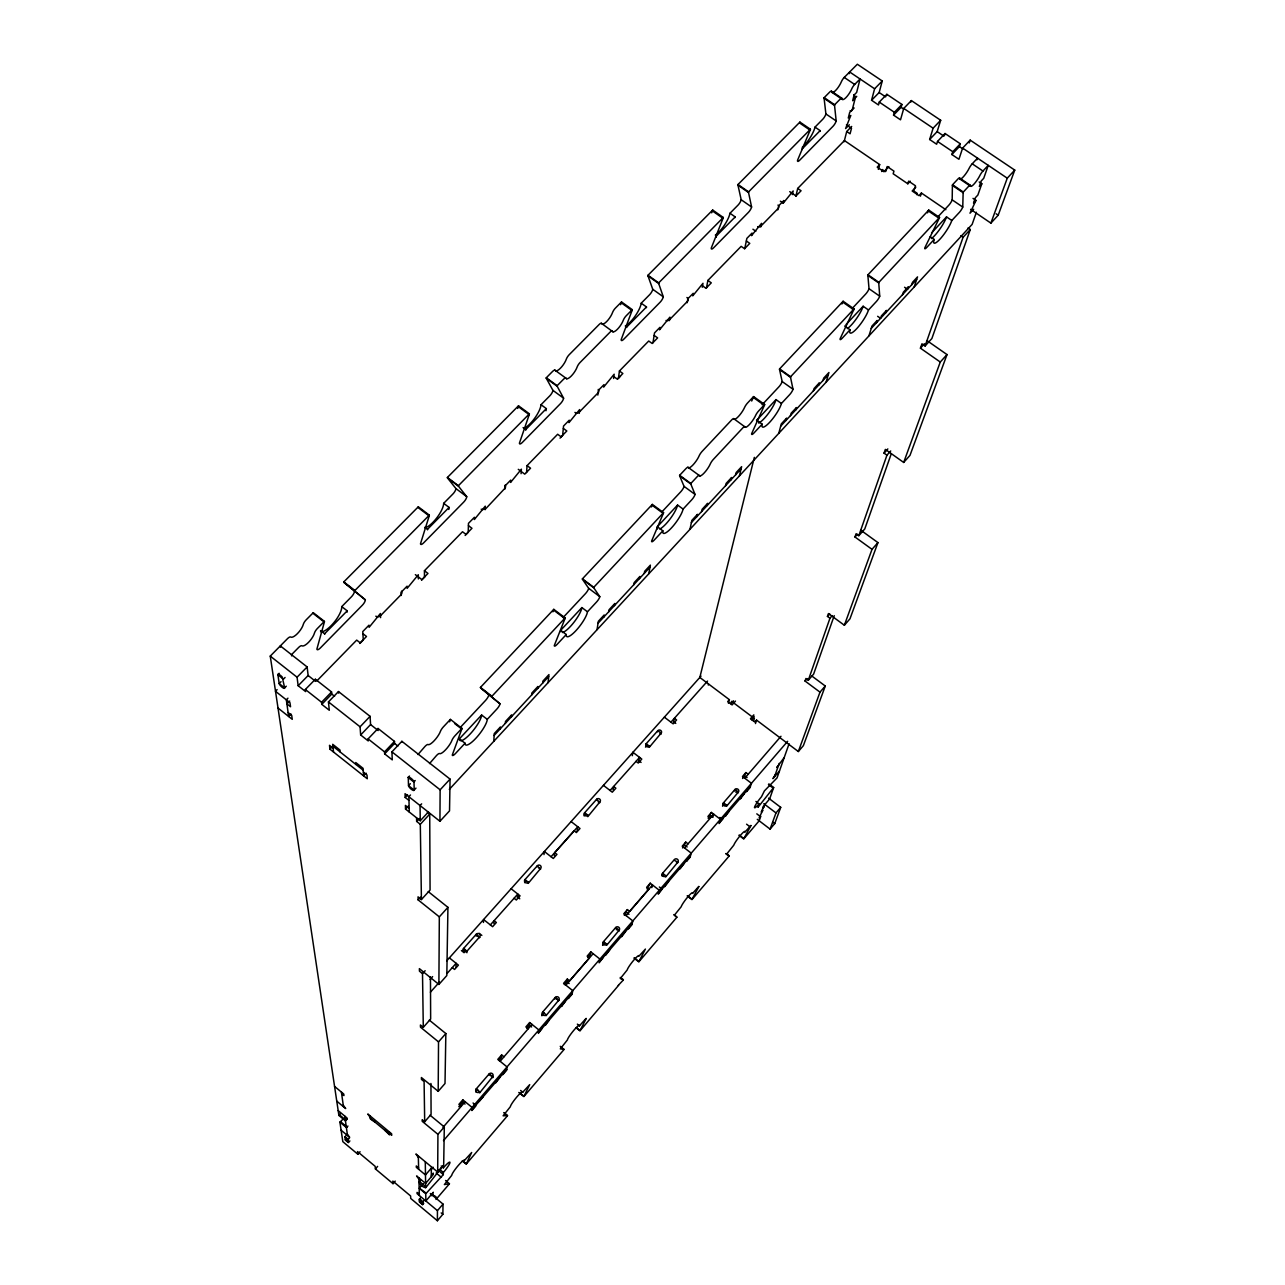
<?xml version="1.0" encoding="UTF-8"?>
<svg xmlns="http://www.w3.org/2000/svg" width="1285" height="1285" viewBox="0 0 1285 1285"><rect width="100%" height="100%" fill="white"/><g stroke="black" fill="none" stroke-linecap="round" stroke-linejoin="round"><path stroke-width="1.5" d="M360.073 1151.729L357.856 1154.251L357.519 1151.585L375.14 1166.314L375.413 1168.932L393.017 1183.662L392.841 1181.108L410.606 1195.966L410.718 1198.455L437.382 1220.75L437.446 1210.647L443.02 1204.093L430.33 1193.508M418.3 1157.383L415.938 1153.994L437.687 1172.065L437.928 1134.318L444.305 1126.945L430.041 1115.187M437.928 1134.318L422.235 1121.355L422.203 1119.717L424.692 1121.773L424.098 1081.584L421.448 1079.4L421.416 1077.537L438.201 1091.318L438.522 1041.878L445.847 1033.558L429.318 1020.113M438.522 1041.878L420.484 1027.165L420.436 1024.996L423.295 1027.325L422.508 973.661L419.44 971.171L419.392 968.649L438.892 984.438L439.325 916.864L447.935 907.338L428.242 891.597M408.887 800.362L405.177 797.439L405.064 793.696L439.936 821.276L440.129 789.809L450.055 779.112L401.884 741.316L391.925 751.853L392.262 759.869L384.649 753.877L384.552 751.87L394.479 741.397L378.031 728.483L368.088 738.907L368.217 740.931L360.651 734.972L360.073 726.796L328.446 701.915L338.485 691.555L370.08 716.339L370.578 724.579L360.651 734.972M937.954 216.812L948.78 205.231A4.546 0.964 -56 0 0 952.185 199.866L952.394 185.425A4.626 0.98 -56.1 0 1 952.554 184.751L957.919 179.033A4.61 0.98 -56.1 0 1 959.686 178.342A9.236 1.96 -56.2 0 0 963.204 176.961A9.236 1.96 -56.2 0 0 969.211 168.19A4.61 0.98 -56.2 0 1 972.231 163.805L977.532 158.151L976.986 159.774M438.057 1170.137L443.309 1174.586L443.341 1172.514A10.312 1.478 -50.9 0 0 449.975 1162.475A10.312 1.478 -50.9 0 0 443.421 1167.808L441.205 1165.977M443.421 1167.808L442.763 1166.057M437.382 1220.75L442.859 1214.293L443.02 1204.093M444.305 1126.945L443.678 1165.093L437.687 1172.065M445.847 1033.558L445.012 1083.512L438.201 1091.318M447.935 907.338L446.811 975.556L438.892 984.438M450.055 779.112L449.525 810.867L439.936 821.276M930.179 236.729L934.163 239.46A15.918 3.309 -55.8 0 0 939.897 239.235A15.918 3.309 -55.8 0 0 951.816 220.49L959.333 212.427A4.546 0.932 -55.9 0 0 962.754 207.046L963.14 192.718A4.626 0.964 -56 0 1 963.3 192.043L968.649 186.309A4.626 0.964 -56 0 1 970.416 185.602A9.252 1.911 -56.1 0 0 973.902 184.205A9.252 1.911 -56.1 0 0 979.925 175.419A4.61 0.948 -56.1 0 1 982.945 171.034L988.245 165.363L983.732 178.294L981.226 180.96L979.331 186.437L981.82 183.771L979.17 181.972M456.03 967.011L456.127 963.3L447.132 973.42M485.12 509.711L485.264 506.161L474.342 519.525L474.406 517.277L468.463 523.364L468.222 532.311L465.138 535.476M466.905 952.747L466.969 951.157L479.626 936.926A2.201 2.088 1 0 0 479.385 934.002A2.201 2.088 1 0 0 476.269 934.243L463.596 948.458L463.5 951.269L465.074 949.503M485.184 509.326L504.796 488.445A3.421 2.972 4.5 0 0 505.166 485.12M458.809 1106.706L462.712 1102.177L462.825 1099.832L472.093 1107.429L471.916 1110.529L475.803 1106.016L473.089 1102.98M476.173 936.042L476.269 934.243L479.61 937.664M504.748 489.296L504.86 486.099L510.707 480.124L510.579 482.421L521.389 469.186L521.084 473.683M493.793 741.3L494.259 733.59L500.395 726.957L500.267 728.916M483.449 922.453L483.626 919.546L492.605 926.71L496.363 922.485L494.131 920.686L493.922 923.594M476.028 1092.105L476.221 1088.925L489.151 1073.939A2.265 2.201 -0.4 0 1 492.332 1073.666A2.265 2.201 -0.4 0 1 492.621 1076.75L492.557 1077.505M479.594 1092.941L492.621 1076.75L489.167 1073.939L489.087 1074.854M479.096 1101.47L482.983 1096.972M505.374 723.407L505.503 721.447L511.623 714.862L511.462 716.821M526.561 472.559L527.059 465.62L557.658 434.25L561.127 436.82L566.813 430.973L563.344 428.419M495.882 1082.002L495.801 1082.805L499.736 1077.537M531.685 695.008L531.861 693L537.901 686.495L537.708 688.503M503.961 1056.816L501.648 1054.937L501.407 1057.427L498.853 1060.398M517.421 898.022L517.823 894.055L490.34 924.911M502.933 1073.81L502.853 1074.613L506.692 1070.164L507.029 1066.903L497.793 1059.402L501.648 1054.937M757.989 807.06L759.066 803.864L755.901 801.454M542.72 683.09L542.929 681.082L548.936 674.593L548.069 682.656M528.215 883.373L540.648 868.419A2.168 2.04 6.3 0 0 540.359 865.56A2.168 2.04 6.3 0 0 537.307 865.785L524.987 879.599L524.665 882.618L526.207 880.9M579.23 413.336L579.615 409.578L568.998 422.588L569.239 420.211L563.553 426.026L562.621 435.486L560.035 438.137M537.194 866.749L537.307 865.785L540.535 869.383A2.168 2.024 6.3 0 0 539.074 868.194M597.83 395.089L598.36 390.383L603.95 384.665L603.645 387.09L614.166 374.208L613.604 378.481M698.879 886.538L692.069 899.275L687.427 895.677M543.989 854.589L544.374 851.489L553.289 858.492L556.951 854.38L554.718 852.63L574.154 830.833L576.387 832.568L580.001 828.504L571.102 821.565M526.818 1028.048L529.34 1025.125L529.677 1022.539L538.881 1029.944L538.383 1033.365L542.286 1028.129M554.301 855.73L554.718 852.63M618.438 378.288L619.418 370.996L648.732 341.007L652.17 343.481L657.615 337.891L654.177 335.433M597.059 629.618L598.328 621.298L604.175 614.985L603.854 617.105M542.206 1015.471L542.72 1011.986L555.265 997.449A2.217 2.136 9.1 0 1 558.381 997.192A2.217 2.136 9.1 0 1 558.702 1000.196L558.589 1000.854M545.996 1015.712L558.702 1000.196M545.434 1024.482L545.306 1025.334L549.193 1020.113M608.721 611.853L609.042 609.749L614.856 603.468L614.519 605.588M577.11 830.977L577.768 826.769L551.056 856.742M652.973 342.806L654.515 332.911L659.96 327.338L659.558 329.827L669.903 317.154L669.389 320.64M554.991 999.104L555.265 997.449L558.718 1000.196M587.775 816.698L599.95 801.84A2.136 1.976 9.8 0 0 599.661 799.061A2.136 1.976 9.8 0 0 596.658 799.286L584.675 812.714L584.145 815.895L585.655 814.24M586.169 1018.571L580.049 1030.554L576.29 1027.534M596.513 800.089L596.658 799.286L599.838 802.659M561.69 1005.593L561.545 1006.476L565.432 1001.256M633.778 584.803L634.148 582.651L639.898 576.451L639.512 578.619M564.372 984.615L566.846 981.74L567.327 979.025L569.608 980.84L589.413 957.951L587.149 956.152L590.827 951.88L599.95 959.092L599.163 962.786L603.034 957.614M687.154 302.73L687.844 298.779L693.209 293.301L692.76 295.839L702.991 283.294L702.252 287.262M568.532 997.658L568.372 998.541L572.098 994.221L572.757 990.655L563.585 983.346L567.327 979.025M644.283 573.463L644.668 571.295L650.387 565.127L648.764 573.752M613.041 789.777L613.652 786.5L615.868 788.203L612.303 792.202L603.436 785.36M706.461 288.033L707.874 280.435L741.156 246.351L744.561 248.728L749.765 243.379L746.376 241.018M750.954 825.596L743.854 838.591L739.244 835.057M590.827 951.88L590.281 954.675L587.823 957.518M632.3 755.708L632.959 752.335M638.629 761.86L639.561 757.379L610.07 790.484M744.722 248.712L746.858 238.384L752.062 233.067L751.516 235.653L761.555 223.333L760.784 226.915M602.745 945.391L603.532 941.616L615.724 927.513A2.184 2.072 13.3 0 1 618.792 927.272A2.184 2.072 13.3 0 1 619.129 930.195L618.968 930.902M689.981 529.259L691.86 520.377L697.45 514.337L696.984 516.586M645.712 746.071L646.194 743.726L657.808 730.683A2.104 1.911 12.3 0 1 660.779 730.49A2.104 1.911 12.3 0 1 661.116 733.205L660.875 734.281M606.761 945.198L619.129 930.195L615.724 927.513L615.531 928.413M649.278 747.308L661.1 733.189L657.808 730.683L657.583 731.775M606.086 954.064L605.877 954.996L609.749 949.824M701.61 511.575L702.108 509.326L707.666 503.318L707.168 505.583M777.794 209.873L778.71 205.777L783.834 200.524L783.24 203.159L780.348 201.167M624.317 915.322L627.401 909.603L629.666 911.386L648.877 889.108L646.628 887.341L650.21 883.197L659.269 890.264L658.241 894.215L662.064 889.091L659.35 886.987M792.347 194.597L793.182 190.951L783.24 203.159M621.892 935.721L621.667 936.669L625.522 931.513M725.575 485.73L726.105 483.433L731.599 477.506L731.069 479.803M795.865 196.332L797.696 188.445L844.438 140.563L879.679 164.592L878.33 169.363M628.542 928.011L628.317 928.959L631.931 924.766L632.846 920.927L623.771 913.796L627.401 909.603M735.63 474.872L736.16 472.575L741.638 466.664L739.421 475.836M754.343 457.364L699.827 677.452L729.382 699.683L728.402 703.184M849.24 73.663L849.658 71.976L874.603 88.777L871.567 100.262L878.49 104.952L879.261 102.093L886.859 94.319L901.925 104.454L901.122 107.314L893.541 115.12L900.512 119.81L903.757 108.422L911.37 100.583L940.684 120.276L937.167 131.6L929.633 139.487L936.653 144.225L937.52 141.43L945.053 133.512L960.313 143.791L959.397 146.586L951.88 154.521L958.931 159.276L962.626 148.096L970.159 140.113L1014.748 170.102L998.204 215.189L990.896 223.124L970.641 209.343M650.21 883.197L647.078 888.947M651.816 887.63L652.491 884.98L626.036 915.579M844.1 141.784L846.719 131.52L851.682 126.444M443.293 1174.635L426.267 1193.235L419.247 1188.175L425.753 1193.813L425.865 1200.977L433.318 1192.255L431.455 1195.709M708.292 685.066L708.549 684.022M661.92 875.936L662.61 873.254L674.448 859.52A2.168 2.008 15.8 0 1 677.468 859.296A2.168 2.008 15.8 0 1 677.837 862.139L677.629 862.91M778.79 433.222L781.312 423.873L786.661 418.107L786.034 420.468M665.678 876.996L677.837 862.139L674.24 860.291M665.02 885.654L664.763 886.65L668.586 881.526M790.468 415.681L791.094 413.304L796.427 407.554L795.784 409.947M871.567 100.262L879.165 92.52L882.249 80.987L857.352 64.25L844.245 77.421A4.546 1.237 -57.4 0 0 841.354 81.806A9.123 2.49 -57.3 0 1 835.555 90.544A9.123 2.49 -57.3 0 1 831.636 91.604A4.546 1.237 -57.3 0 0 829.644 92.135L824.183 97.644A4.562 1.253 -57.3 0 0 824.103 98.367L825.902 113.963A4.481 1.221 -57.1 0 1 822.673 119.344L815.011 127.119A15.677 4.289 -56.9 0 1 802.193 147.406M886.473 95.749L886.859 94.319M346.966 1119.026L345.456 1120.906L338.903 1115.444L270.252 656.105L287.39 638.757A4.963 1.671 -51.5 0 1 290.747 637.055A9.927 3.357 -51.7 0 0 297.381 633.666A9.927 3.357 -51.7 0 0 303.308 624.382A4.947 1.671 -51.8 0 1 306.264 619.739L313.267 612.688L324.414 621.362A4.947 1.638 -51.9 0 1 324.334 622.149L316.881 649.134A4.883 1.59 -51.7 0 0 320.351 647.961L362.274 605.299A4.835 1.558 -52.2 0 0 365.342 599.838L343.978 582.426L365.342 599.838M682.544 847.939L685.756 842.109L688.005 843.843M680.391 867.825L680.102 868.837L683.909 863.729M813.389 390.929L814.064 388.536L819.316 382.85L818.641 385.259M893.541 115.12L894.344 112.277L901.925 104.454M881.735 171.531L882.297 169.54L885.236 171.547M686.849 860.324L686.559 861.336L690.077 857.256L691.25 853.16L682.223 846.189L685.756 842.109M823.01 380.553L823.701 378.127L828.937 372.489L826.127 382.095M885.751 171.499L886.04 170.503M886.136 170.182L887.18 166.52L893.942 171.13L893.171 173.78L907.836 183.787L910.278 181.201M910.953 102.013L911.37 100.583M708.163 818.304L711.424 812.425L720.419 819.316L719.118 823.54L722.893 818.465M712.838 816.987L713.689 814.16L684.487 847.939M907.836 183.787L908.64 181.137L915.434 185.763L913.812 191.031L917.201 193.344L916.783 194.661M722.636 805.647L723.519 802.788L735.004 789.456A2.136 1.944 17.3 0 1 737.976 789.247A2.136 1.944 17.3 0 1 738.361 792.01L738.104 792.829M868.949 335.803L872.033 325.988L877.141 320.463L876.37 322.953M929.633 139.487L933.103 128.195L940.684 120.276M726.539 806.337L738.361 792.01L735.02 789.472L734.554 790.885M725.784 815.124L725.447 816.184L729.221 811.124M343.914 582.33A4.899 1.638 -52.3 0 1 343.802 581.912L418.3 506.804L429.318 515.14A4.835 1.558 -53.2 0 1 429.19 515.96L420.5 543.732A4.771 1.51 -53 0 0 423.632 542.864L463.644 502.162A4.722 1.494 -53.5 0 0 466.744 496.701L458.52 486.26L447.533 478.02L455.95 488.589L466.744 496.701M755.484 723.567L756.56 720.114L798.338 751.532L803.366 745.669L825.275 686.013L811.847 676.038M920.429 196.171L921.409 193.039L945.84 209.696M885.686 312.898L886.473 310.408L881.382 315.885L880.611 318.375L877.639 316.303M944.395 135.632L945.053 133.512M742.601 778.485L745.926 772.558L748.159 774.245M740.69 797.824L740.337 798.901L744.111 793.841M902.52 294.731L903.323 292.225L908.35 286.796L907.531 289.318L904.56 287.262M951.88 154.521L952.795 151.726L960.313 143.791M746.954 790.532L746.601 791.624L750.022 787.657L751.452 783.304L742.505 776.509L745.926 772.558M911.707 284.82L912.527 282.282L917.538 276.885L914.181 286.94M969.227 142.94L970.159 140.113M517.71 408.453L518.321 406.654A4.738 1.51 -54.4 0 0 518.498 405.803L529.388 413.818A4.755 1.478 -54.4 0 1 529.211 414.67L519.429 443.132A4.674 1.446 -54.1 0 0 522.24 442.538L560.453 403.635A4.642 1.413 -54.6 0 0 563.601 398.189L557.208 386.319A4.722 1.462 -54.7 0 1 557.144 385.709L563.408 379.38A4.706 1.446 -54.7 0 1 566.026 378.272A9.429 2.891 -54.8 0 0 571.247 376.055A9.429 2.891 -54.8 0 0 577.142 367.012A4.69 1.43 -54.9 0 1 580.081 362.482L609.893 332.301A4.674 1.413 -55.2 0 1 612.415 331.289A9.364 2.827 -55.3 0 0 617.394 329.281A9.364 2.827 -55.3 0 0 623.273 320.286A4.674 1.397 -55.4 0 1 626.213 315.773L632.268 309.653L621.522 301.943L615.467 308.047A4.658 1.43 -55.4 0 0 612.527 312.56A9.348 2.875 -55.4 0 1 606.665 321.555A9.348 2.875 -55.4 0 1 601.637 323.531A4.674 1.43 -55.3 0 0 599.115 324.527L569.271 354.628A4.69 1.462 -55 0 0 566.332 359.141A9.413 2.939 -54.9 0 1 560.453 368.185A9.413 2.939 -54.9 0 1 555.2 370.369A4.706 1.478 -54.8 0 0 552.55 371.461L546.286 377.774A4.722 1.478 -54.8 0 0 546.35 378.352M798.338 751.532L819.991 692.149L805.053 681.034L805.936 678.496L808.297 680.247L813.614 674.127L834.222 615.643M808.297 680.247L829.949 618.262L827.444 616.414L828.439 613.555L844.357 625.249L849.963 618.824L877.944 542.607L860.918 530.287M844.357 625.249L872.017 549.337L854.975 537.001L856.115 533.725L858.814 535.684L864.773 528.954L891.26 453.798M858.814 535.684L886.939 455.195L884.048 453.139L885.349 449.397L903.676 462.455L909.989 455.372L947.013 354.58L927.192 340.75M903.676 462.455L940.267 362.033L920.429 348.171L921.955 343.802L925.088 345.986L931.866 338.549L970.287 229.517L968.023 227.975M768.928 783.93L773.666 787.512L769.635 798.933L763.29 806.354L762.599 808.329L764.189 806.482L761.973 810.144L761.282 812.12L762.872 810.273L759.869 816.184L759.194 818.127L760.768 816.296L759.178 820.794L743.71 838.944L739.1 835.411M774.55 776.718L779.224 763.354M925.088 345.986L963.059 237.323L970.287 229.517M973.002 198.388L975.99 200.412L969.998 213.214L973.661 209.262M981.82 183.771L977.869 195.047L975.395 197.697L973.532 203.062L975.99 200.412M789.086 743.742L777.039 777.907L764.414 790.885L761.507 796.732A9.413 1.285 -52.6 0 0 754.616 806.932A9.413 1.285 -52.6 0 0 759.066 803.864M976.391 212.266L972.119 224.409L449.3 789.392M449.67 721.784L450.264 720.13A5.028 1.317 -52 0 0 450.409 719.391L461.909 728.354A5.028 1.285 -52 0 1 461.765 729.077L452.288 755.018A4.947 1.253 -51.9 0 0 455.452 753.54L465.041 743.228A17.219 4.321 -52.1 0 0 475.868 738.265A17.219 4.321 -52.1 0 0 487.272 719.359L496.733 709.208A4.899 1.221 -52.3 0 0 499.993 703.794L480.574 687.861L499.993 703.794M757.283 819.348L770.084 829.114L775.979 812.923L780.718 807.349L768.558 798.13M990.896 223.124L1007.263 178.181L1014.748 170.102M620.623 304.673L621.298 302.826A4.674 1.43 -55.5 0 0 621.522 301.943M770.084 829.114L774.743 823.605L780.718 807.349M632.268 309.653A4.674 1.397 -55.4 0 1 632.043 310.52L621.185 339.625A4.594 1.365 -55.2 0 0 623.675 339.304L660.104 302.232A4.578 1.333 -55.6 0 0 663.285 296.803L658.707 283.535A4.658 1.381 -55.7 0 1 658.707 282.877L723.31 217.47L712.693 210.049L647.993 275.263A4.642 1.397 -55.8 0 0 647.993 275.906L652.748 289.286L663.285 296.803M552.919 611.805L553.594 610.102A4.915 1.253 -53 0 0 553.787 609.331L565.143 617.924A4.915 1.237 -53 0 1 564.95 618.695L554.301 645.504A4.835 1.189 -52.9 0 0 557.128 644.347L566.267 634.533A16.817 4.112 -53 0 0 575.921 630.662A16.817 4.112 -53 0 0 587.47 611.772L596.481 602.087A4.803 1.173 -53.2 0 0 599.806 596.674L593.782 587.839L582.474 579.342L588.675 588.305L599.806 596.674M711.697 212.828L712.436 210.949A4.61 1.349 -56.3 0 0 712.693 210.049M723.31 217.47A4.626 1.333 -56.3 0 1 723.037 218.37L711.296 247.973A4.546 1.285 -56 0 0 713.512 247.893L748.384 212.411A4.53 1.269 -56.3 0 0 751.596 206.997L748.545 192.541A4.61 1.301 -56.5 0 1 748.593 191.867L810.433 129.255L799.929 122.091L738.008 184.51A4.594 1.317 -56.6 0 0 737.976 185.201L741.188 199.737L751.596 206.997M651.366 506.965L652.089 505.214A4.819 1.189 -53.9 0 0 652.33 504.395L663.558 512.667A4.819 1.173 -53.9 0 1 663.301 513.47L651.607 541.049A4.738 1.14 -53.7 0 0 654.113 540.198L662.851 530.817A16.512 3.919 -53.9 0 0 671.413 527.974A16.512 3.919 -53.9 0 0 683.09 509.085L691.699 499.833A4.706 1.108 -54 0 0 695.04 494.42L690.816 484.043L679.653 475.868L684.054 486.373L695.04 494.42M810.433 129.255A4.578 1.253 -57 0 1 810.128 130.187L797.567 160.223A4.497 1.221 -56.7 0 0 799.543 160.352L832.953 126.348A4.481 1.189 -57 0 0 836.182 120.951L834.543 105.45A4.562 1.221 -57.2 0 1 834.64 104.744L840.101 99.218A4.562 1.221 -57.2 0 1 842.061 98.672A9.123 2.442 -57.2 0 0 845.964 97.596A9.123 2.442 -57.2 0 0 851.762 88.842A4.546 1.205 -57.3 0 1 854.67 84.457L860.067 78.995L856.645 92.44L854.107 95.01L852.662 100.712L856.742 96.343M751.709 401.016L753.299 397.434A4.738 1.124 -54.8 0 0 753.588 396.583L764.655 404.518A4.738 1.108 -54.7 0 1 764.366 405.369L751.645 433.671A4.658 1.076 -54.5 0 0 753.845 433.093L762.166 424.178A16.255 3.694 -54.6 0 0 769.651 422.315A16.255 3.694 -54.6 0 0 781.425 403.474L789.633 394.672A4.642 1.044 -54.8 0 0 793.006 389.259L790.548 377.356A4.722 1.076 -54.9 0 1 790.612 376.746L854.043 308.898L843.121 301.252L779.593 368.907A4.722 1.108 -55 0 0 779.513 369.421L782.163 381.533L793.006 389.259M841.948 303.967L842.799 302.136A4.674 1.06 -55.4 0 0 843.121 301.252M854.043 308.898A4.69 1.044 -55.3 0 1 853.722 309.781L840.165 338.646A4.61 1.012 -55.2 0 0 842.093 338.34L850.044 329.795A16.062 3.502 -55.3 0 0 856.613 328.783A16.062 3.502 -55.3 0 0 868.483 309.99L876.338 301.557A4.594 0.996 -55.4 0 0 879.727 296.176L878.747 282.989A4.674 1.028 -55.5 0 1 878.876 282.347L939.544 217.454L928.75 210.081L867.985 274.781A4.658 1.044 -55.6 0 0 867.873 275.44L869.029 288.723A4.578 1.012 -55.5 0 1 865.64 294.104L852.019 308.657M927.497 212.844L928.396 210.981A4.642 1.012 -56 0 0 928.75 210.081M939.544 217.454A4.642 0.98 -55.9 0 1 939.174 218.354L924.863 247.732A4.562 0.964 -55.7 0 0 926.549 247.636L934.163 239.46M436.017 1199.467L449.461 1183.758L445.574 1180.481M420.5 1180.289C415.971 1182.842 425.512 1189.46 426.218 1187.099L442.602 1166.202M773.666 787.512L758.134 807.125M338.935 1115.396L340.413 1113.565M339.417 1114.818L346.002 1120.247M423.681 1200.672L422.701 1204.527L419.504 1201.796C416.966 1193.572 428.098 1208.077 419.44 1199.21L420.452 1197.957M422.701 1204.543L423.729 1203.322M504.941 1113.517L507.479 1115.605L503.126 1115.798L510.322 1106.754A9.798 1.365 -51.3 0 1 516.859 1096.94A9.798 1.365 -51.3 0 1 522.754 1092.202L529.709 1084.636L523.943 1096.314L520.152 1093.214M564.035 1049.331L560.292 1048.881L567.36 1039.983A9.621 1.333 -51.6 0 1 573.945 1030.152A9.621 1.333 -51.6 0 1 579.455 1025.832L586.072 1018.427M750.858 825.468L744.914 832.15A9.204 1.237 -52.5 0 0 740.465 835.314A9.204 1.237 -52.5 0 0 733.767 845.209L727.085 853.545L729.061 855.938L725.977 853.561M673.79 914.647L676.89 917.249L638.806 961.871L634.131 958.192M431.358 1175.357L433.286 1173.125L433.286 1174.474L425.608 1183.437L416.597 1175.936L418.878 1179.148M775.321 774.63L772.944 778.646L779.433 771.032M420.516 1200.64L419.504 1201.941L422.669 1204.591M443.486 1140.63L787.657 741.284M471.948 1109.742L506.756 1069.329M538.495 1032.497L572.243 993.321M599.372 961.871L632.156 923.803M658.482 893.22L690.35 856.228M719.423 822.48L750.36 786.565M431.985 1167.39L425.48 1174.956L416.34 1167.358L416.308 1165.961L418.573 1167.856M784.155 757.604L776.847 767.466L778.501 765.539M431.342 1169.543L433.286 1167.278M393.017 1183.662L395.234 1181.108M443.02 1127.347L465.154 1101.743M500.122 1061.282L531.99 1024.402M565.882 985.177L593.108 953.679M744.754 778.212L780.991 736.273M819.991 692.149L825.275 686.013M476.06 1091.302L477.667 1089.423M543.892 1012.773L542.318 1014.588A2.217 2.136 7.8 0 0 541.836 1015.712M604.464 942.692L602.938 944.443A2.184 2.072 12.7 0 0 602.553 945.134M662.546 875.406L663.301 874.555M722.523 805.984L723.953 804.33M462.825 1099.832L458.906 1104.361L461.219 1106.256M529.677 1022.539L525.886 1026.924L528.183 1028.787M711.424 812.425L707.939 816.457L710.187 818.176M375.413 1168.932L377.613 1166.394M805.053 681.034L807.173 678.592M424.692 1121.773L431.085 1114.4L430.941 1083.48M756.56 720.114L754.873 722.058L750.456 718.733L753.829 714.862M829.949 618.262L832.198 615.708M753.958 716.211L751.436 719.102L753.636 720.757L754.343 718.46L731.583 701.337L730.924 703.666L733.462 700.791M751.645 719.616L753.877 717.046M827.444 616.414L829.692 613.861M729.382 699.683L727.696 701.61L732.097 704.919L735.47 701.08M346.308 1135.33L344.894 1136.936L345.344 1139.923L348.396 1142.59L347.946 1139.297L344.894 1136.936L348.09 1139.586L349.488 1137.996M346.725 1138.285L345.328 1139.875L348.476 1142.429L349.889 1140.935M872.017 549.337L877.944 542.607M854.975 537.001L857.352 534.319M423.295 1027.325L430.652 1019.021L430.459 976.873M430.395 992.197L439.454 982.077M670.931 722.17L707.537 681.066M357.856 1154.251L342.822 1141.674L339.915 1122.19L343.4 1118.737M430.057 979.491L432.627 976.6M446.795 960.746L701 676.135M645.488 747.115L646.933 745.493M884.048 453.139L887.839 448.915M422.508 973.661L425.142 970.721M886.939 455.195L890.714 450.971M940.267 362.033L947.013 354.58M439.325 916.864L418.107 899.869L420.564 897.155M920.429 348.171L924.493 343.721M418.107 899.869L418.059 896.866L421.416 899.564L430.073 890.039L429.72 814.112L427.295 812.184M421.416 899.564L420.307 824.311L429.72 814.112M494.083 735.486L548.663 676.585M597.959 623.353L649.937 567.263M691.362 522.593L741.059 468.961M780.637 426.202L828.183 374.867M871.214 328.43L916.655 279.391M420.307 824.311L416.645 821.404L419.344 818.497M409.096 808.329L405.418 805.422L405.53 809.068L420.275 820.746L428.435 811.927M405.53 809.068L408.228 806.161M421.657 803.832L420.05 805.55L420.275 820.746M465.041 743.228L459.404 738.827L481.634 715.006L487.272 719.359M560.758 631.658A16.817 4.16 -53 0 1 560.694 630.292L581.896 607.58L587.47 611.772M657.486 528.89A16.496 3.951 -53.9 0 1 657.342 526.738L677.58 505.053L683.09 509.085M756.592 420.854A16.239 3.743 -54.7 0 1 756.72 420.259L776.011 399.603L781.425 403.474M845.996 324.607L863.135 306.248L868.483 309.99M931.577 232.906L946.531 216.892L951.816 220.49M405.177 797.439L407.57 794.869M415.971 788.123L414.139 790.082A3.726 1.06 42.8 0 1 411.345 789.279A3.726 1.06 42.8 0 1 408.485 785.617L408.277 777.345L409.497 776.044M410.477 794.981L408.871 796.716L409.272 812.024M409.176 776.783L408.357 777.666L414.059 782.147M460.737 726.973L485.473 700.518A4.899 1.253 -52.3 0 0 488.734 695.105M563.103 617.539L585.366 593.734A4.787 1.189 -53.2 0 0 588.675 588.305M661.984 511.815L680.729 491.802A4.706 1.14 -54.1 0 0 684.054 486.373M762.166 404.727L778.806 386.946A4.642 1.076 -54.9 0 0 782.163 381.533M461.909 728.354L455.035 735.711A5.028 1.285 -51.9 0 0 451.935 740.353A10.103 2.602 -51.9 0 1 445.718 749.653A10.103 2.602 -51.9 0 1 439.582 753.572A5.044 1.301 -51.8 0 0 436.482 755.548L429.527 763.579M565.143 617.924L491.93 696.245L480.462 687.395L553.787 609.331M593.734 587.63A4.883 1.205 -53.3 0 1 593.75 587.325L663.558 512.667M690.8 483.899A4.787 1.14 -54.2 0 1 690.832 483.481L696.984 476.912A4.787 1.14 -54.2 0 1 699.393 475.578A9.573 2.281 -54.2 0 0 704.18 472.96A9.573 2.281 -54.2 0 0 710.316 463.901A4.771 1.124 -54.3 0 1 713.384 459.371L742.682 428.034A4.738 1.108 -54.5 0 1 744.963 426.813A9.493 2.217 -54.6 0 0 749.524 424.419A9.493 2.217 -54.6 0 0 755.644 415.392A4.738 1.092 -54.7 0 1 758.712 410.879L764.655 404.518M410.317 783.673L408.582 785.681L414.236 790.147L413.979 781.842A2.875 0.835 42.9 0 0 413.304 780.541L412.887 780.043A4.385 1.269 42.9 0 0 409.562 777.377L408.903 777.088A2.875 0.835 42.9 0 0 408.261 777.345M413.979 781.842L415.2 780.541M450.409 719.391L443.518 726.732A5.028 1.317 -51.9 0 0 440.418 731.374A10.087 2.65 -51.9 0 1 434.234 740.674A10.087 2.65 -51.9 0 1 428.05 744.561A5.044 1.333 -51.7 0 0 424.933 746.505L417.978 754.52M582.41 579.117A4.867 1.237 -53.3 0 1 582.426 578.828L652.33 504.395M679.62 475.723A4.787 1.173 -54.2 0 1 679.653 475.305L685.821 468.752A4.771 1.173 -54.2 0 1 688.246 467.451A9.557 2.329 -54.3 0 0 693.065 464.849A9.557 2.329 -54.3 0 0 699.168 455.789A4.755 1.156 -54.3 0 1 702.236 451.26L731.567 420.034A4.738 1.14 -54.6 0 1 733.88 418.83A9.493 2.265 -54.7 0 0 738.473 416.452A9.493 2.265 -54.7 0 0 744.577 407.441A4.722 1.124 -54.7 0 1 747.629 402.928L753.588 396.583M366.177 773.201L363.639 775.883L363.093 768.35L355.784 762.567L355.945 764.463M384.649 753.877L394.543 743.421L394.479 741.397M921.409 193.039L918.968 195.625L912.173 190.999L915.836 187.112M363.366 772.124L367.012 775.016L367.269 778.758L329.908 749.155L332.638 746.312M888.867 166.632L883.952 171.74L877.221 167.146L879.679 164.592M360.073 726.796L370.08 716.339M419.697 1187.693L423.504 1183.726M328.446 701.915L329.297 710.252L321.796 704.357L321.571 702.269L331.562 691.972L315.355 679.251L305.348 689.483L305.605 691.587L298.152 685.724L297.06 677.211L270.252 656.105M321.796 704.357L331.755 694.077L331.562 691.972M291.036 714.042L288.659 716.484L286.33 699.843L287.952 698.173M359.848 643.464L363.286 639.93L362.755 631.577L368.988 625.185L369.116 627.305L380.392 613.523L380.585 617.635M421.544 580.178L424.692 576.949M617.957 378.738L620.478 376.152M289.703 701.064L286.924 703.907L290.538 706.75L289.976 702.718L275.472 691.266L277.11 689.595M316.801 680.97L356.7 640.107L360.25 642.885L366.498 636.477L362.948 633.714M424.484 577.254L424.435 570.733L462.504 531.749L466.021 534.399L471.964 528.296L468.463 525.645M347.93 1126.045L346.436 1127.555L339.915 1122.19M286.298 686.19L284.644 687.861A3.694 1.028 44 0 1 282.154 687.282A3.694 1.028 44 0 1 279.182 683.556L277.865 674.432L278.99 674.416M854.123 107.972L849.69 112.438L848.277 118.011L850.782 115.441L845.594 128.58L849.337 124.757M297.06 677.211L307.131 666.947L280.323 645.889L280.499 647.174M874.603 88.777L882.249 80.987M298.152 685.724L308.143 675.508L307.131 666.947M324.703 634.292A16.946 5.542 -52 0 1 324.623 633.778L347.207 610.841L341.746 606.616L351.367 596.866A4.819 1.59 -52.2 0 0 354.403 591.405M427.552 529.854A16.56 5.285 -53.2 0 1 427.52 529.291L449.075 507.414L443.678 503.334L452.85 494.05A4.722 1.51 -53.5 0 0 455.95 488.589M525.742 430.138A16.255 5.028 -54.4 0 1 525.758 429.543L546.35 408.63L541.033 404.711L549.803 395.828A4.642 1.43 -54.6 0 0 552.936 390.383L546.35 378.384L557.208 386.319M652.748 289.286A4.578 1.349 -55.6 0 1 649.584 294.731L641.231 303.196L646.484 306.954L626.855 326.888A16.014 4.738 -55.4 0 0 626.791 327.514M715.327 235.107A15.822 4.53 -56.2 0 0 729.976 213.262L735.181 216.908L716.387 235.974A15.838 4.497 -56.2 0 0 716.243 237.243M815.011 127.119L820.151 130.636L802.145 148.915A15.693 4.257 -56.9 0 0 802.001 149.59M281.046 681.676L279.182 683.556L284.644 687.861L282.234 677.05A4.337 1.221 44 0 0 278.99 674.448M285.077 677.468L283.423 679.155L277.881 674.786M324.414 621.362L317.427 628.445A4.947 1.638 -51.8 0 0 314.456 633.087A9.943 3.293 -51.7 0 1 308.512 642.371A9.943 3.293 -51.7 0 1 301.911 645.793A4.963 1.654 -51.6 0 0 298.586 647.528L291.518 654.675L291.679 655.944M354.997 590.875A4.915 1.606 -52.3 0 1 354.917 590.49L429.318 515.14M458.472 486.18A4.803 1.542 -53.6 0 1 458.392 485.698L529.388 413.818M729.976 213.262L737.992 205.15A4.514 1.285 -56.4 0 0 741.188 199.737M277.881 674.545L279.134 673.276M447.485 477.94A4.803 1.558 -53.6 0 1 447.405 477.458L518.498 405.803M698.767 886.457L692.615 893.364A9.332 1.269 -52.2 0 0 687.844 896.882A9.332 1.269 -52.2 0 0 681.178 906.76L674.432 915.145L676.89 917.072M618.262 985.402L623.37 979.957L620.253 977.483L623.353 979.812L620.302 978.528L627.192 969.95A9.461 1.301 -51.9 0 1 633.826 960.088A9.461 1.301 -51.9 0 1 638.95 956.185L645.407 949.069L638.934 961.549L634.26 957.871M618.583 985.338L579.937 1030.859L576.178 1027.839M449.397 1183.662L444.385 1184.577L451.726 1175.357A9.991 1.397 -51 0 1 458.199 1165.575A9.991 1.397 -51 0 1 464.479 1160.419L471.675 1152.5L466.31 1163.857L462.488 1160.692M903.757 108.422L933.103 128.195M962.626 148.096L1007.263 178.181M879.165 92.52L885.654 96.889M901.122 107.314L904.158 109.353M937.167 131.6L943.736 136.033M959.397 146.586L962.915 148.964M844.245 77.421L854.67 84.457M972.231 163.805L982.945 171.034M879.261 102.093L894.344 112.277M937.52 141.43L952.795 151.726M831.443 91.203L841.884 98.27M959.574 177.989L970.303 185.265M831.989 92.392L842.414 99.459M959.911 179.049L970.625 186.309M996.164 213.808L998.204 215.189M824.183 97.644L834.64 104.744M952.554 184.751L963.3 192.043M824.103 98.367L834.543 105.45M952.394 185.425L963.14 192.718M846.43 124.902L851.489 128.339L850.076 133.801L846.719 131.52M825.902 113.963L836.182 120.951M952.185 199.866L962.754 207.046M810.128 130.187L799.639 123.023A4.578 1.269 -57.1 0 0 799.929 122.091M928.396 210.981L939.174 218.354M960.794 235.781L963.059 237.323M797.696 188.445L801.069 190.758L795.993 195.963L789.745 191.642M738.008 184.51L748.593 191.867M867.985 274.781L878.876 282.347M737.976 185.201L748.545 192.541M867.873 275.44L878.747 282.989M869.029 288.723L879.727 296.176M752.93 229.212L755.837 231.236M712.436 210.949L723.037 218.37M842.799 302.136L853.722 309.781M844.679 326.021L850.044 329.795M707.874 280.435L711.28 282.845L705.979 288.29L702.574 285.864M647.993 275.263L658.707 282.877M779.593 368.907L790.612 376.746M647.993 275.906L658.707 283.535M779.513 369.518L790.548 377.356M621.298 302.826L632.043 310.52M753.299 397.434L764.366 405.369M756.72 420.259L762.166 424.178M601.316 323.242L613.041 331.851M733.639 418.605L745.461 427.279M619.418 370.996L622.856 373.501L617.33 379.171L613.877 376.666M554.847 370.112L566.733 378.77M687.957 467.242L699.939 475.98M546.286 377.774L557.144 385.709M679.653 475.305L690.832 483.481M552.936 390.383L563.601 398.189M518.321 406.654L529.211 414.67M652.089 505.214L663.301 513.47M523.091 427.568L525.758 429.543M657.342 526.738L662.851 530.817M527.059 465.62L530.56 468.206L524.762 474.149L518.289 469.33M447.405 477.458L458.392 485.698M582.426 578.828L593.75 587.325M429.19 515.96L418.171 507.623A4.835 1.59 -53.2 0 0 418.3 506.804M553.594 610.102L564.95 618.695M768.446 784.509L773.184 788.09M424.821 527.252L427.52 529.291M560.694 630.292L566.267 634.533M675.782 723.407L673.597 721.752L674.4 718.299L676.601 719.969L673.147 723.84L664.345 717.175M744.866 775.851L747.099 777.537M763.804 803.687L775.979 812.923M773.152 822.384L774.743 823.605M756.785 813.839L759.869 816.184M424.435 570.733L427.969 573.431L421.898 579.647L415.344 574.636M746.585 824.199L749.685 826.576M719.889 817.469L722.572 819.525M632.943 752.319L641.777 759.082L638.26 763.033L636.059 761.346M638.886 760.752L641.07 762.439M710.476 815.622L712.709 817.34M725.961 853.754L729.045 856.131L691.924 899.612L687.282 896.014M343.802 581.912L354.917 590.49M684.889 845.225L687.138 846.96M324.334 622.149L313.187 613.475A4.947 1.671 -51.8 0 0 313.267 612.688M454.569 723.487L461.765 729.077M320.527 630.582L324.623 633.778M626.727 912.527L628.991 914.294M308.143 675.508L315.58 681.371M331.755 694.077L334.566 696.277M370.578 724.579L378.143 730.523L378.031 728.483M394.543 743.421L397.868 746.023M391.925 751.853L440.129 789.809M305.348 689.483L321.571 702.269M368.088 738.907L384.552 751.87M332.927 746.248L363.221 770.245M511.109 888.738L520.056 895.838L516.329 900.014L514.096 898.247M288.129 712.549L291.711 715.392L292.257 719.327L277.978 708.019M333.12 748.175L329.506 745.316L329.908 749.155M517.518 897.042L519.75 898.809M566.846 981.74L569.126 983.555M479.16 933.279L481.843 935.416M577.351 1024.129L579.455 1025.832M461.427 950.579L464.11 952.731M560.244 1046.295L564.067 1049.476L523.846 1096.603L518.787 1092.475M449.364 957.871L458.408 965.131L454.569 969.452L452.32 967.621M529.34 1025.125L531.637 1026.972M520.618 1090.467L522.754 1092.202M503.736 1112.601L507.527 1115.717L466.214 1164.13L462.407 1160.965M462.712 1102.177L465.025 1104.072M443.341 1172.514L440.048 1169.671A10.296 1.494 -50.9 0 0 442.843 1166.298M334.566 1086.403L343.705 1093.985L343.914 1095.575L341.633 1093.68M370.241 1117.452L367.799 1113.999L391.62 1133.788L391.716 1135.297L389.419 1133.37M370.321 1118.223L389.467 1134.125M436.177 1172.996L441.43 1177.365M343.256 1105.18L345.697 1108.569L336.766 1101.133M338.18 1110.609L346.998 1117.95L347.191 1119.412L344.99 1117.581M419.536 1181.525L426.218 1187.099M434.507 1195.741L437.077 1197.877M340.461 1121.596L346.95 1127.009M347.319 1134.157L349.649 1137.337L341.119 1130.206M419.279 1194.231L417.095 1192.416L417.143 1193.701L437.446 1210.647M441.189 1212.911L442.859 1214.293M341.408 1092.089L343.464 1106.722M344.782 1116.103L347.512 1135.554M315.355 679.251L315.484 680.44M333.506 752.014L332.735 744.32L340.011 750.071L340.188 751.998M370.096 1115.91L370.401 1118.978L374.915 1122.03M338.485 691.555L338.63 693.145M384.857 1130.302L389.516 1134.88L389.307 1131.876M401.884 741.316L401.916 742.328M401.097 595.469L400.952 592.465L407.088 586.185L407.136 588.353L418.284 574.732L418.348 578.957M418.3 1155.954L418.653 1169.286M418.878 1177.831L419.344 1195.532M416.581 817.822L416.645 821.404M425.287 1161.752L425.672 1187.758M431.294 1168.113L431.342 1176.691M433.318 1194.697L433.318 1195.949M480.478 687.603A4.979 1.301 -52.4 0 1 480.462 687.395M946.531 216.892A15.902 3.341 -55.8 0 1 931.448 238.56M863.135 306.248A16.046 3.534 -55.3 0 1 847.393 328.558M776.011 399.603A16.239 3.743 -54.7 0 1 768.542 413.256A16.239 3.743 -54.7 0 1 758.616 423.054M677.58 505.053A16.496 3.951 -53.9 0 1 670.385 518.562A16.496 3.951 -53.9 0 1 659.864 528.986M581.896 607.58A16.817 4.16 -53 0 1 573.865 622.406A16.817 4.16 -53 0 1 562.38 632.509M481.634 715.006A17.203 4.369 -52.1 0 1 470.262 733.896A17.203 4.369 -52.1 0 1 459.404 738.827M853.866 94.817A3.791 2.297 47.8 0 1 854.702 95.749L855.007 96.246A2.49 1.51 47.8 0 1 855.312 97.805L852.228 109.884A3.229 1.944 47.6 0 1 850.124 110.735M341.746 606.616A16.93 5.574 -52 0 1 333.586 622.984A16.93 5.574 -52 0 1 320.559 631.642M443.678 503.334A16.544 5.317 -53.2 0 1 436.755 517.935A16.544 5.317 -53.2 0 1 424.917 527.798M541.033 404.711A16.255 5.06 -54.4 0 1 534.528 418.476A16.255 5.06 -54.4 0 1 523.702 428.387M641.231 303.196A15.998 4.787 -55.4 0 1 635.127 316.126A15.998 4.787 -55.4 0 1 625.281 325.988M820.151 130.636A15.693 4.257 -56.9 0 1 819.958 131.375M735.181 216.908A15.838 4.497 -56.2 0 1 735.02 217.615M646.484 306.954A16.014 4.738 -55.4 0 1 646.371 307.645M546.35 408.63A16.255 5.028 -54.4 0 1 545.948 410.75M449.075 507.414A16.56 5.285 -53.2 0 1 448.802 509.454M347.207 610.841A16.946 5.542 -52 0 1 347.175 612.078M757.636 226.706A3.212 2.634 11.3 0 0 761.041 225.983L778.18 208.427A3.196 2.602 11.6 0 0 778.003 205.07M666.032 320.463A3.277 2.747 9.4 0 0 669.533 319.708L687.459 301.349A3.277 2.731 9.8 0 0 686.897 297.477M485.232 508.474A3.437 3.004 3.7 0 1 481.2 509.213M375.798 616.19A3.534 3.132 -1 0 0 380.537 615.692L401.065 594.666A3.518 3.116 0 0 0 401.53 591.196M574.909 412.421A3.357 2.875 7 0 0 579.374 412.003L598.103 392.825A3.341 2.843 7.5 0 0 598.232 389.403M659.864 733.815A2.104 1.911 12.3 0 1 660.41 734.313M598.184 801.888A2.136 1.976 9.8 0 1 599.228 802.434M735.598 792.026A2.12 1.944 17.4 0 1 736.433 792.202M676.472 862.251A2.152 2.008 15.8 0 1 677.163 862.942M477.394 936.412A2.201 2.088 0.9 0 1 479.739 937.472M556.999 999.409A2.217 2.12 9 0 1 558.365 1000.292M490.26 1075.625A2.249 2.184 -0.5 0 1 492.926 1077.585M616.334 929.681A2.184 2.056 13.4 0 1 618.776 930.918M649.487 746.248L646.178 743.726A2.12 1.927 11.9 0 0 646.532 746.457A2.12 1.927 11.9 0 0 649.503 746.248M726.876 805.358L723.519 802.788A2.136 1.96 17.1 0 0 723.873 805.566A2.136 1.96 17.1 0 0 726.86 805.342M587.984 815.284L584.659 812.698A2.152 1.992 9.2 0 0 584.996 815.509A2.152 1.992 9.2 0 0 588 815.3M665.999 875.888L662.61 873.254A2.168 2.024 15.4 0 0 662.964 876.097A2.168 2.024 15.4 0 0 665.983 875.872M528.344 882.249L524.987 879.599A2.184 2.04 5.4 0 0 525.276 882.49A2.184 2.04 5.4 0 0 528.344 882.249M606.938 944.314L603.532 941.616A2.201 2.088 12.7 0 0 603.87 944.555A2.201 2.088 12.7 0 0 606.938 944.314M466.953 951.157L463.58 948.442A2.217 2.104 -0.4 0 0 463.853 951.414A2.217 2.104 -0.4 0 0 466.969 951.157M546.157 1014.748L542.72 1011.986A2.233 2.136 7.8 0 0 543.009 1014.989A2.233 2.136 7.8 0 0 546.141 1014.732M479.69 1091.768L476.221 1088.925A2.265 2.201 -3.3 0 0 476.478 1092.025A2.265 2.201 -3.3 0 0 479.674 1091.752"/></g></svg>
